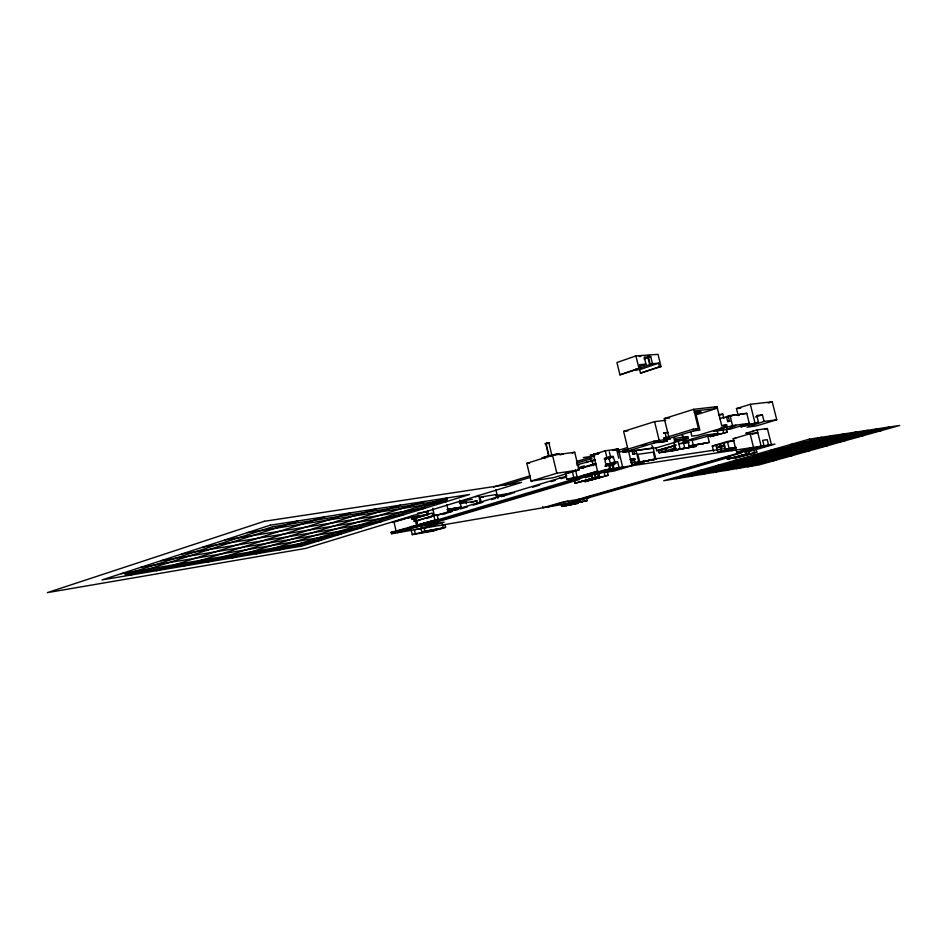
<?xml version="1.0" encoding="UTF-8"?>
<svg xmlns="http://www.w3.org/2000/svg" width="947" height="947" viewBox="0 0 947 947"><rect width="100%" height="100%" fill="white"/><g stroke="black" fill="none" stroke-linecap="round" stroke-linejoin="round"><path stroke-width="1.42" d="M612.685 468.635L614.343 463.343M628.417 450.689L632.063 465.699L614.449 470.943L605.026 472.387L622.688 467.12L618.284 448.985L605.275 450.76L593.473 454.406L597.865 472.624L609.714 469.085L611.052 465.095M730.705 416.017L731.593 415.875M729.746 416.218L719.59 418.586M731.688 415.579L731.463 415.851M741.205 414.301L739.986 414.348M607.56 464.326C603.121 463.296 605.074 456.714 610.022 457.792C613.478 454.761 616.544 463.059 613.171 462.965M599.534 453.199L590.218 455.235L591.224 455.294M673.921 449.494L676.134 448.949L674.004 449.517M666.842 451.234L664.711 451.778L666.842 451.21M737.038 415.26L739.311 414.514M612.212 469.582L614.603 468.339M566.223 505.532L568.449 504.929M639.225 356.51L640.622 356.06M649.642 355.563L648.411 355.587M649.689 364.631L652.045 364.133L649.689 364.631L647.843 357.114M612.413 456.833L604.967 458.478L606.21 458.395M614.982 462.929L615.609 462.586L611.36 463.332M548.751 456.466L546.17 445.22M590.679 465.19L592.822 464.74L592.088 464.989M734.245 415.224L734.848 414.916L732.753 415.236M613.005 456.785C616.118 454.702 597.593 460.053 606.956 458.372M613.194 457.579C616.533 455.637 599.605 460.1 605.985 459.378M666.226 449.056L665.339 449.328M593.165 460.739L594.479 460.313M635.911 355.894L616.935 362.523L619.93 374.834L640.598 368.182L639.734 364.631L645.961 364.157L644.232 357.114L650.731 356.652L652.459 363.672L658.567 363.21L659.42 366.702L661.018 366.572L658.023 354.367L635.911 355.894L638.953 368.312L640.598 368.182M546.691 443.634C556.67 440.615 536.913 445.99 548.988 442.687M644.043 358.972L650.731 356.652M639.249 366.465L645.961 364.157M619.93 374.834L652.459 363.672M633.519 370.159L639.663 369.673L658.567 363.21M639.663 369.673L640.515 373.142L659.42 366.702M661.018 366.572L640.515 373.142M741.679 455.235L743.584 454.915M583.897 467.475L581.683 467.948L583.66 467.558M561.63 477.537C555.013 479.111 564.885 476.886 560.458 477.892M129.597 575.255L298.021 520.909M545.827 443.788L548.668 443.137M156.362 570.721L324.892 516.778M182.345 566.318L350.911 512.777M207.606 562.045L376.113 508.894M628.133 449.955L623.623 431.394L654.578 421.64L665.694 420.302M668.949 437.49L664.309 418.574L693.678 409.317L716.997 406.654L721.673 425.475L726.609 424.836L727.036 426.541L697.832 435.371L691.843 436.176L690.789 431.891M526.84 463.332L552.527 455.247L574.711 452.252L578.972 469.949L553.32 477.714L531.066 481.088L526.84 463.332L529.645 462.941M554.551 454.868L557.156 454.051M560.008 454.903L563.702 453.743M232.157 557.878L400.545 505.13M714.227 407.518L716.997 406.654M572.142 453.057L574.711 452.252M590.964 474.838L592.277 478.448L581.422 481.514L583.92 481.052M695.595 414.987L716.429 408.477L695.145 410.939L699.869 430.104L693.678 430.909L664.155 439.917L663.74 438.189L693.24 429.157L698.413 428.494L693.678 409.317M256.033 553.841L424.244 501.484M753.398 431.347L752.747 431.37M728.634 441.645L732.114 441.148M279.258 549.899L447.233 497.944M738.222 415.603L736.47 408.583L750.32 404.298L772.231 401.777L776.753 419.793L756.144 425.949L746.923 427.18L764.075 421.451L776.753 419.793M718.761 415.39L722.774 414.147L723.804 418.302M597.782 453.672L596.148 454.158M663.859 433.004L667.943 432.27M493.612 487.03L530.107 475.808M576.427 461.568L594.669 455.957L583.316 457.543M612.472 450.476L616.58 449.209L618.782 458.289M614.354 450.192L618.284 448.985M768.124 403.031L772.231 401.777M726.42 416.479L727.687 421.569L729.439 421.036L728.172 415.946L746.792 413.33L749.302 423.392L730.421 429.074L713.541 431.323L732.54 425.582L749.302 423.392M504.94 485.136L530.202 477.383M576.534 463.178L591.982 458.443M617.669 450.559L626.464 447.86M688.161 438.295L675.827 439.976L675.412 438.283L687.747 436.614L688.161 438.295L657.348 447.611L623.268 452.394L622.854 450.689L653.963 441.172L666.712 439.455L667.126 441.16L659.29 442.462M576.735 464.93L594.752 459.875M746.792 413.33L740.684 414.289M592.905 460.68L595.367 460.064M642.255 445.646L646.493 444.356M654.957 441.764L659.195 440.473M695.607 429.346L698.413 428.494M467.238 499.4L468.694 498.951M408.713 517.642L392.188 522.46L407.115 517.902L428.494 514.422L427.594 510.563M623.268 452.394L654.389 442.9L667.126 441.16M595.604 454.063L596.16 453.85L594.74 454.11M475.536 496.855L477.016 496.406M531.066 481.088L556.824 473.24L578.972 469.949M482.13 497.021L483.396 496.713M578.783 467.534L584.323 465.841M411.377 516.328L412.04 519.205L426.943 514.683L426.268 511.771L421.522 512.54M427.985 514.304L432.223 513.014L432.874 515.807L437.905 514.99M428.494 514.422L412.04 519.205M578.12 468.836L595.663 463.509M582.879 467.664L596.421 464.314M569.514 472.103L565.383 473.358L566.815 479.36L575.527 478.022M673.767 437.573L674.465 440.391L675.827 439.976M683.545 437.893L687.747 436.614M723.828 425.677L726.609 424.836M471.014 502.573L476.495 500.904L477.134 503.615M631.886 450.346L632.809 454.158L634.526 453.637L633.602 449.825M755.505 416.917L762.418 414.833L764.075 421.451M453.246 508.894L454.714 508.515M679.259 440.45L681.473 439.775M459.65 500.288L461.26 507.142L447.434 509.829M413.59 518.672L414.23 521.442L434.377 515.357L445.895 513.475M433.88 515.653L416.692 520.838L417.663 525.005L438.13 519.299L437.147 515.109M426.043 518.53L431.678 516.825M437.313 515.132L566.839 476.033M441.752 514.197L444.025 513.511M608.365 464.089L605.299 465.095L606.482 465.036M682.976 435.715L684.35 441.302L704.568 435.206L717.933 433.395L717.27 430.755M444.77 513.688L451.861 511.558M460.36 509.001L467.439 506.858M473.109 505.153L483.029 502.17M491.529 499.602L495.778 498.323M501.437 496.619L511.356 493.624M532.605 487.22L539.695 485.089M551.024 481.668L555.273 480.389M560.944 478.685L565.193 477.395M741.963 424.694C738.388 425.83 745.691 423.688 742.152 424.848M604.967 466.338L610.649 464.634M656.034 447.967L656.709 450.725L676.383 445.031M675.128 445.41L656.709 450.725M681.39 448.523L674.655 450.535L659.159 452.773L658.615 450.547L674.856 445.67M629.885 459.697L633.874 458.502L634.94 462.858L655.892 459.177L652.897 446.913M633.78 458.739L630.785 459.591L635.2 458.94L631.223 460.135L632.276 464.456L644.173 462.669M717.933 433.395L694.115 439.953L684.35 441.302M758.476 422.184L741.016 426.825L758.476 422.184L756.819 415.532L762.418 414.833M566.815 479.36L576.628 476.838M728.196 457.567L569.68 503.2L391.502 533.706L391.182 532.332L416.491 525.396L415.212 519.844M727.237 432.128L710.203 436.65L727.237 432.128L726.55 429.358M398.9 530.663L405.659 528.639M408.37 527.822L416.491 525.396M417.663 525.005L438.13 519.299M575.421 469.665L577.22 477.181L597.498 471.109M659.159 452.773L675.412 447.907M571.29 479.419L598.362 471.322M579.339 477.158L592.751 473.145M391.502 533.706L605.169 469.771L774.906 444.119L748.012 451.861M587.791 475.086L590.265 474.352M397.503 532.676L417.805 526.615L416.207 519.69M420.29 526.189L613.36 468.528L612.176 463.651M675.898 449.884L696.223 446.321L675.898 449.884L673.968 442.048L678.147 440.781L680.076 448.641M689.12 442.498L678.916 443.93L688.173 441.195L688.99 445.978L709.291 442.427L707.693 435.928M634.94 462.858L655.892 459.177M693.606 445.315L702.343 443.705M426.221 525.183L579.671 479.419M585.293 477.738L592.337 475.643M595.154 474.802L619.089 467.664L617.61 461.603L613.313 462.231M635.839 462.716L639.627 461.603L637.852 454.335M640.255 462.077L649.689 460.301L646.908 461.082M691.665 446.972L681.639 448.807L684.705 447.978L683.545 443.279L687.984 441.941L683.367 442.592L682.586 439.444M700.543 444.332L703.633 443.456L702.579 443.812M416.976 529.077L414.395 529.847L415.307 533.753L412.276 534.641L411.069 529.444M709.291 442.427L688.99 445.978M418.16 529.148L438.425 523.123M651.252 460.42L655.028 459.319L653.264 452.121L637.852 454.347M423.96 528.154L444.214 522.14L411.815 527.633L411.495 526.236M574.166 479.502L575.066 483.242L598.35 476.779L597.533 473.382M598.35 476.779L575.066 483.242M757.292 448.322L771.414 444.64L767.378 428.529L757.103 429.938L745.822 433.276L749.693 432.743M608.128 475.252L584.938 481.692L608.128 475.252L607.228 471.511M598.457 474.08L599.273 477.442L601.795 476.945L590.608 480.011M764.572 429.358L767.378 428.529M736.21 450.902L733.179 438.721L750.107 433.714L757.778 432.649L752.131 434.306M420.835 527.929L421.746 531.847L445.575 527.349L444.972 524.768M713.612 451.364L712.286 445.978L727.379 441.527L734.079 440.556M718.773 444.617L727 442.213M728.373 441.811L729.214 441.562M445.575 527.349L433.087 531.03L412.276 534.641M723.982 442.569L724.644 445.268L716.595 447.6L724.81 446.392M739.122 414.679L738.269 414.999L739.122 414.916M723.697 442.616L725.366 449.363L735.76 447.292M729.214 448.795L736.328 447.458M730.042 449.861L735.724 448.203M596.93 454.039L598.019 453.72M548.017 506.905L567.857 501.176M739.027 414.668L737.867 415.07L738.991 414.904M664.51 449.375L666.226 448.996M577.942 499.46L764.04 445.753L762.69 440.343L767.224 439.68L768.562 445.078L744.449 452.027M582.725 498.655L741.608 452.844M564.921 504.017L584.69 498.323M561.654 506.444L577.954 503.295L561.654 506.444L561.086 504.064M574.805 503.106L582.784 501.508L580.535 502.123M726.669 456.596L727.332 459.259L749.089 453.329L748.414 450.654M727.332 459.259L749.089 453.329M574.19 503.934L566.294 505.532M756.842 452.133L735.168 458.017L756.842 452.133L756.179 449.47M587.294 500.608L570.994 503.757L587.294 500.608L586.442 497.068M752.486 431.43L752.38 431.595M676.442 478.626L821.511 437.289M688.954 476.542L833.36 435.49M701.23 474.506L844.973 433.738M713.257 472.506L856.36 432.01M725.071 470.541L867.499 430.329M736.659 468.611L878.437 428.671M748.035 466.717L889.15 427.05M594.112 454.844L591.484 455.779L594.396 455.365M483.538 496.808L481.857 497.139L482.899 496.82M607.737 464.16L609.312 463.829M611.94 463.852L613.159 463.521M587.637 462.148L586.051 462.467L587.554 462.006M578.984 464.799L577.41 465.107L579.162 464.598M483.349 496.855L482.13 497.128M561.121 477.833L559.286 478.247M609.596 457.756L610.886 457.425M734.067 457.437L733.203 457.732L734.979 457.235M734.233 457.519L735.286 457.294M598.208 453.199L591.473 455.069M610.069 457.543C604.683 458.537 612.034 456.561 608.921 457.614M610.259 458.336L608.211 458.833M608.968 463.829L610.33 463.568L608.885 457.437M640.634 356.415L639.959 356.569M591.816 465.06L591.188 465.202M595.817 454.323L590.407 456.075L594.633 455.412M608.447 458.869L609.785 458.549M749.929 453.873L751.007 453.66L748.876 454.087L748.213 451.435M750.083 453.956L740.601 456.466M447.469 509.545L455.756 508.208L454.738 508.373M582.985 467.558L583.754 467.404M739.11 414.999L737.914 415.248M731.842 415.899L730.196 416.207M550.562 455.957L552.409 455.661M593.224 454.927L594.456 454.667M612.898 462.905L610.33 463.568M608.021 464.764L609.276 464.504M594.219 454.619L591.887 455.045M736.233 447.611L725.366 449.363M732.99 415.26L733.345 415.248M597.048 454.051L598.149 453.838M421.746 531.847L442.533 528.248M415.307 533.753L436.094 530.142M391.182 532.332L396.189 531.48L393.976 521.88M121.228 573.681L321.199 540.121M425.807 522.993L423.309 523.502L433.217 520.779M140.914 567.277L340.967 534.049M161.097 560.707L361.186 527.834M680.869 475.844L775.83 460.195M418.491 520.542L415.697 521.004L415.058 518.222M414.23 521.442L417.118 520.968M447.967 511.226L458.17 509.569M407.683 517.962L425.913 514.99M698.318 470.86L792.71 455.46M449.363 511.818L452.287 511.344M417.828 513.132L420.338 512.729M716.062 465.782L809.851 450.654M447.233 509.403L461.26 507.142M181.8 553.971L381.866 521.466M734.114 460.633L827.252 445.765M203.049 547.058L403.02 514.967M459.153 501.354L472.293 499.294M497.092 495.388L514.6 492.629M752.451 455.389L844.937 440.817M224.853 539.956L424.67 508.302M459.366 502.786L466.646 501.638M497.234 496.796L504.526 495.636M459.804 503.626L477.312 500.845M591.875 478.59L592.597 478.484L591.78 475.098M247.25 532.676L446.842 501.484M496.074 494.571L496.713 497.246L496.074 494.559L480.046 497.092L481.313 502.49M573.006 478.91L575.717 478.495M771.118 450.05L862.883 435.774M597.865 472.624L601.523 472.068M607.264 471.192L610.874 470.635M749.858 449.458L752.747 449.02M586.146 474.98L583.577 475.477L594.882 472.364M577.22 477.181L580.416 476.696M790.094 444.628L881.124 430.66M593.13 472.884L594.089 472.742M731.048 449.612L717.589 451.636L715.932 444.901M576.652 470.612L572.26 471.263L573.716 477.288M630.726 462.574L635.106 461.923M652.637 459.319L725.71 448.464M631.223 460.135L635.224 459.544M712.286 445.978L717.684 445.197M632.809 454.158L635.473 453.779M658.615 450.547L662.793 449.955M675.732 448.014L674.347 448.203L673.601 445.149M733.179 438.721L735.76 438.354M593.473 454.406L597.817 453.802M622.854 450.689L626.819 450.145M619.018 452.003L623.043 451.435M630.927 451.092L652.601 448.061L651.915 445.256M674.465 440.391L680.786 439.526M663.74 438.189L667.647 437.668M664.155 439.917L670.417 439.077M721.105 427.31L727.036 426.541M663.669 433.063L668.026 432.495M727.687 421.569L730.054 421.273M623.623 431.394L627.825 430.873M728.172 415.946L731.629 415.52M718.513 414.668L722.774 414.147M664.309 418.574L669.647 417.935M736.47 408.583L740.732 408.086M605.749 459.283L605.157 459.271M605.701 470.564L610.543 470.896M757.103 429.938L761.163 446.191L744.247 451.08L736.541 452.252L753.516 447.351L750.107 433.714M750.32 404.298L754.913 422.658M753.705 449.849L754.368 452.512M745.573 449.707L746.579 453.72M729.995 415.378L732.54 425.582M731.273 448.12L731.936 450.784M727.379 441.527L729.048 448.286M722.999 429.985L723.65 432.613M729.19 456.205L729.853 458.857M720.087 443.717L720.762 446.416M719.803 443.764L720.466 446.451L724.325 445.895L720.454 447.031L721.448 451.056M693.24 429.157L693.678 430.909M691.926 439.444L693.216 444.711M682.041 434.448L683.154 438.97M648.387 356.924L650.222 364.441M665.043 432.637L666.38 438.094M654.578 421.64L659.621 442.19M653.963 441.172L654.389 442.9M636.041 450.689L638.728 461.722M609.3 451.79L610.59 457.105M605.275 450.76L606.98 457.815M608.684 464.859L609.714 469.085M604.198 472.364L605.015 475.737M598.918 473.749L599.818 477.477M591.97 460.278L593.26 465.652M594.278 473.488L595.178 477.264M589.874 456.62L591.117 461.769M589.081 473.962L589.685 476.459M589.129 496.287L589.425 497.518L562.968 502.005L543.116 507.746L542.82 506.503M569.396 501.981L569.68 503.2M552.527 455.247L556.824 473.24M564.069 503.212L564.637 505.58M548.869 442.805L551.947 455.696M546.017 443.468L549.094 456.347L544.572 456.963L544.963 458.585M495.897 489.824L497.897 498.276M478.685 495.423L480.366 502.549M465.379 499.483L466.374 503.745M446.83 504.668L448.452 511.605M442.344 523.869L443.243 527.751M432.743 508.35L434.377 515.357M433.548 514.245L434.851 519.856M424.197 528.319L424.801 530.947M696.542 411.921A10.216 0.911 -13.9 0 1 694.281 412.584M695.169 412.478A10.216 0.9 -13.9 0 1 701.017 411.791A10.216 0.9 -13.9 0 1 696.968 413.626M542.453 458.407A9.139 0.769 -13.5 0 1 549.887 455.507A9.139 0.769 -13.5 0 1 558.813 454.43M730.208 427.642L732.729 427.026L730.303 427.594M719.625 430.222L722.135 429.607L719.625 430.222M726.905 429.251L729.403 428.636L727 429.192M733.558 426.008L736.091 425.392L733.665 425.961M605.63 465.746L615.799 463.379L605.63 465.746M609.501 464.882L611.833 464.35L609.501 464.882M635.603 369.484L638.124 368.951L635.603 369.484M641.379 365.329L643.936 364.796L641.379 365.329M671.387 450.748L673.506 450.275L671.387 450.748M264.343 521.288L47.35 592.633L305.467 548.443L521.596 482.402L264.343 521.288M270.25 525.194L102.027 579.931L301.868 546.076L469.546 494.5L270.25 525.194M272.629 526.757L125.016 574.58L300.294 545.022L447.469 499.637L272.629 526.757M809.401 439.112L663.693 480.745L759.198 464.859L899.65 425.463L809.401 439.112"/></g></svg>
